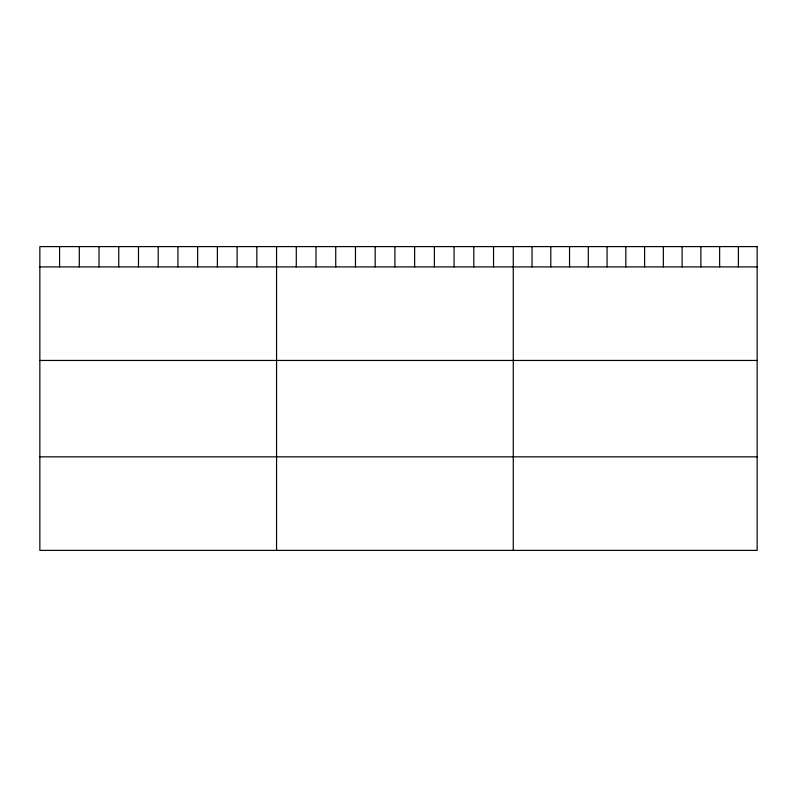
<?xml version="1.0" encoding="UTF-8"?>
<svg xmlns="http://www.w3.org/2000/svg" width="797" height="797" viewBox="0 0 797 797"><rect width="100%" height="100%" fill="white"/><g stroke="black" fill="none" stroke-linecap="round" stroke-linejoin="round"><path stroke-width="1.2" d="M39.85 266.905L757.15 266.905M39.85 360.453L757.15 360.453M39.85 456.84L757.15 456.84M738.391 246.612L738.391 266.905M719.631 246.612L719.631 266.905M700.872 246.612L700.872 266.905M682.112 246.612L682.112 266.905M663.353 246.612L663.353 266.905M644.594 246.612L644.594 266.905M625.824 246.612L625.824 266.905M607.065 246.612L607.065 266.905M588.306 246.612L588.306 266.905M569.546 246.612L569.546 266.905M550.787 246.612L550.787 266.905M532.027 246.612L532.027 266.905M513.268 246.612L513.268 550.388M493.542 246.612L493.542 266.905M473.817 246.612L473.817 266.905M454.091 246.612L454.091 266.905M434.365 246.612L434.365 266.905M414.639 246.612L414.639 266.905M394.913 246.612L394.913 266.905M375.188 246.612L375.188 266.905M355.462 246.612L355.462 266.905M335.736 246.612L335.736 266.905M316.01 246.612L316.01 266.905M296.285 246.612L296.285 266.905M276.559 246.612L276.559 550.388M256.833 246.612L256.833 266.905M237.107 246.612L237.107 266.905M217.382 246.612L217.382 266.905M197.656 246.612L197.656 266.905M177.93 246.612L177.93 266.905M158.204 246.612L158.204 266.905M138.479 246.612L138.479 266.905M118.753 246.612L118.753 266.905M99.027 246.612L99.027 266.905M79.301 246.612L79.301 266.905M59.576 246.612L59.576 266.905M757.15 246.612L39.85 246.612L39.85 550.388L757.15 550.388L757.15 246.612"/></g></svg>
